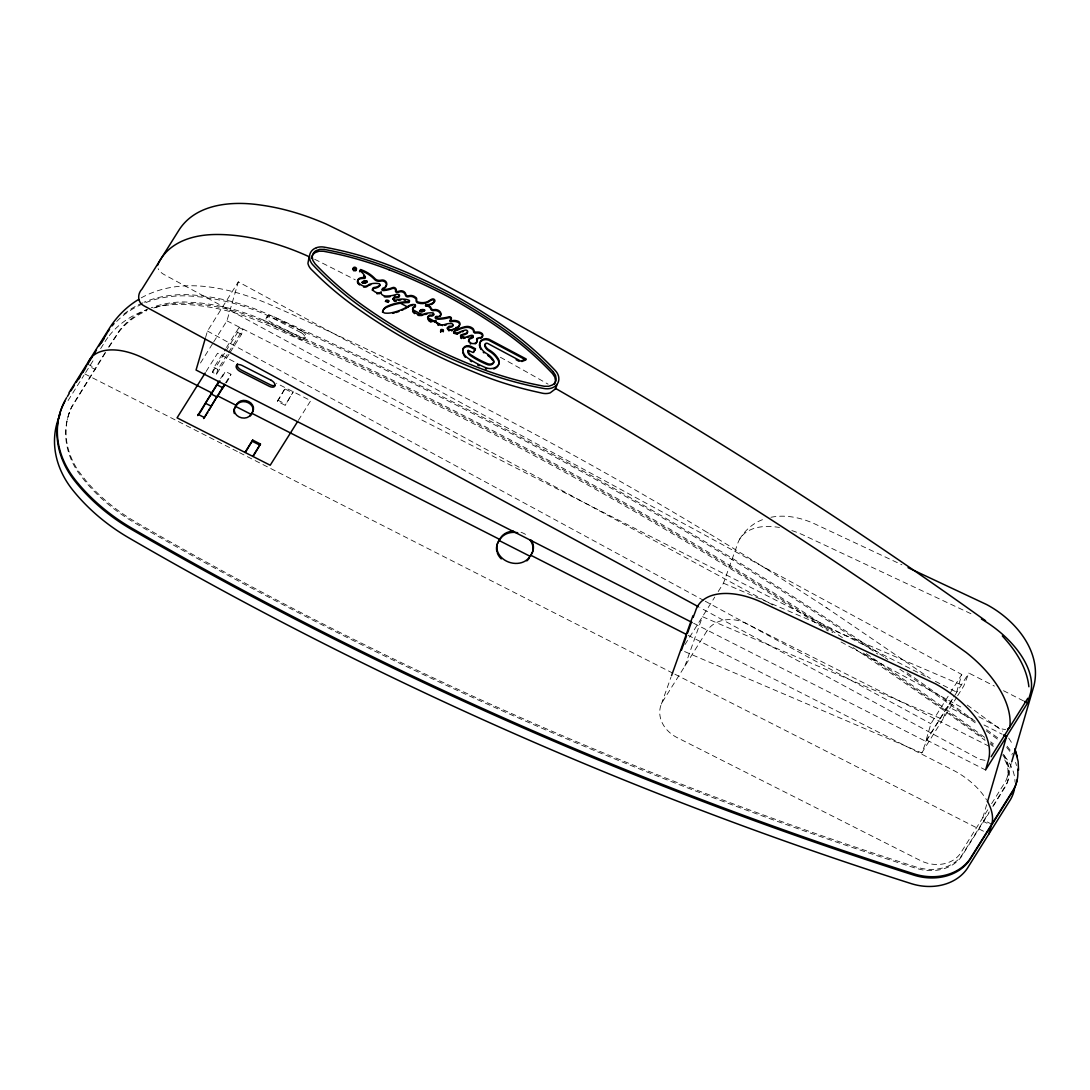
<?xml version="1.0" encoding="UTF-8"?>
<svg xmlns="http://www.w3.org/2000/svg" width="1090" height="1090" viewBox="0 0 1090 1090"><rect width="100%" height="100%" fill="white"/><g stroke="black" fill="none" stroke-linecap="round" stroke-linejoin="round"><path stroke-width="0.75" stroke-dasharray="5 3.75" d="M67.226 419.8L67.58 418.587M69.065 413.505L69.419 412.279M205.56 337.559L207.468 331.06L238.328 281.86L961.775 674.519L956.611 692.164L954.854 694.97M213.695 341.919L226.924 320.841L238.328 281.86M228.968 354.332L216.419 374.32L212.536 372.344L213.967 367.466L225.603 348.909M216.419 374.32L217.85 369.442L227.701 353.746M226.366 382.849A18.666 2.425 -63 0 0 230.576 375.478L230.944 374.265L225.112 371.295L224.758 372.521A18.666 2.425 -63 0 1 221.229 378.789M225.971 350.925L237.62 332.368L239.037 327.491L242.92 329.466L241.503 334.344L229.854 352.901M277.419 401.338L285.485 387.822L277.419 401.338L285.185 405.289L293.251 391.773L285.185 405.289M693.649 623.248L925.751 741.364L930.915 723.719L961.775 674.519M982.839 817.691L986.641 804.693M1007.419 776.516L1011.207 763.531M1007.487 781.98L1007.841 780.753M684.902 666.072L702.45 616.695L942.796 719.427L947.823 706.565L973.438 719.604M718.215 591.557L723.474 583.191L737.521 544.155A67.008 37.728 32.1 0 1 779.5 527.492M661.371 704.086L670.963 677.258M684.561 651.534L921.772 752.945L926.8 740.083L953.954 696.796M957.674 695.693L963.805 685.923L968.833 673.061L994.448 686.101M68.071 400.589L83.916 375.314M85.674 372.507L94.476 358.474M100.648 348.637L104.163 343.023M105.049 352.738L71.954 406.202A88.658 72.362 16.3 0 0 78.371 470.907L86.396 481.262A177.765 145.079 16.3 0 0 136.4 522.437A3253.991 2655.703 16.3 0 0 916.172 867.027L920.996 868.308A40.889 33.368 16.3 0 0 961.38 856.086L989.257 811.887M108.564 347.151L119.519 330.365A88.658 72.362 16.3 0 1 147.191 309.437M105.567 352.56L71.599 407.428A88.658 72.362 16.3 0 0 78.017 472.12L86.042 482.489A177.765 145.079 16.3 0 0 136.046 523.663A3253.991 2655.703 16.3 0 0 915.818 868.24L920.641 869.52A40.889 33.368 16.3 0 0 961.026 857.312L988.902 813.113M109.082 346.974L119.164 331.592A88.658 72.362 16.3 0 1 146.837 310.65M200.478 363.011L212.822 343.336M206.119 371.513L217.564 353.255L235.672 362.48M226.502 347.478L239.037 327.491M212.536 372.344L225.085 352.356M228.6 352.315L242.92 329.466M220.616 378.475L225.112 371.295M225.535 382.876L230.944 374.265M266.491 317.612L267.459 316.073M304.505 338.772L305.472 337.232M298.387 420.318L310.718 400.657L276.438 383.217M739.333 539.754C744.756 530.285 753.449 522.641 763.872 519.194M684.942 644.612L714.713 597.143M706.879 631.028L662.924 701.115A30.738 25.233 20.5 0 0 676.863 737.467L919.674 860.174A30.738 25.084 16.3 0 0 960.849 852.734L988.112 809.271M925.751 741.364L953.968 696.387M954.826 695.406L968.833 673.061M921.772 752.945L956.802 697.096M991.627 803.671L1004.817 782.634A30.738 25.084 16.3 0 0 1002.718 756.787M992.772 806.287L1006.356 784.378A40.889 33.368 16.3 0 0 1003.045 753.64M993.29 806.11L1006.002 785.604A40.889 33.368 16.3 0 0 1002.691 754.852M141.223 297.856C180.708 276.015 228.45 287.324 267.745 303.592C440.687 380.206 608.152 469.163 768.15 570.056M770.957 517.273C785.536 514.357 800.728 517.587 814.107 523.595L901.893 564.784M985.019 760.329L979.406 759.253L699.862 607.525M723.474 583.191L963.805 685.923M970.945 613.711L803.289 535.04A67.008 37.728 32.1 0 0 791.286 530.394M989.121 746.255L747.835 624.311A30.738 25.233 20.5 0 0 706.892 631.028M1003.495 690.706L1024.586 701.442M226.924 320.841L927.794 677.49M935.384 681.359L956.611 692.164M237.62 332.368L241.503 334.344M983.984 724.973L1002.064 734.183M285.13 389.048L292.897 392.986M213.967 367.466L217.85 369.442M277.773 400.125L285.539 404.077M926.8 740.083L985.578 769.99M688.008 635.252L952.755 769.976A54.037 30.425 32.1 0 1 986.464 799.719M87.65 364.169L95.402 368.12L95.048 369.333L88.576 366.049M991.75 824.244L983.984 820.293L983.63 821.519L991.382 825.457M84.788 373.911L238.002 451.873M239.528 452.65L673.375 673.429M674.887 674.192L984.338 831.67M772.865 604.964L163.609 274.285A9.592 5.396 32.1 0 1 158.118 268.685M841.017 641.956L964.01 708.704M978.82 716.743L999.571 728.011A10.287 5.791 32.1 0 0 1005.62 729.401M207.468 331.06L703.718 600.413M705.216 601.217L930.915 723.719M825.961 607.321L930.301 678.539M707.233 532.383L708.296 533.065M767.006 569.348L827.174 608.084M967.239 705.053L1002.582 731.131M1008.713 738.094L1012.842 744.579M883.677 656.643A3263.269 2663.279 16.3 0 0 266.628 313.688A186.499 152.219 16.3 0 0 192.113 294.94A97.446 79.529 16.3 0 0 144.03 302.23M885.053 657.583A3263.269 2663.279 16.3 0 1 887.805 659.464M907.03 672.734A3263.269 2663.279 16.3 0 1 975.591 721.594M986.573 729.632A3263.269 2663.279 16.3 0 1 998.89 738.72M263.317 320.106A177.765 145.079 16.3 0 0 198.339 302.761L184.36 301.93A88.658 72.362 16.3 0 0 151.292 307.762M153.731 307.979A88.658 72.362 16.3 0 1 183.992 303.143L197.985 303.987A177.765 145.079 16.3 0 1 262.949 321.318A3253.991 2655.703 16.3 0 1 832.719 632.622M263.303 320.106A3253.991 2655.703 16.3 0 1 844.178 638.794M866.291 653.673A3253.991 2655.703 16.3 0 1 985.251 737.821M990.701 741.84A3253.991 2655.703 16.3 0 1 993.412 743.857M863.185 653.033A3253.991 2655.703 16.3 0 1 984.897 739.047M990.347 743.067A3253.991 2655.703 16.3 0 1 993.058 745.083M1006.71 747.44A49.69 40.548 16.3 0 1 1012.174 755.002M1015.539 762.387A49.69 40.548 16.3 0 1 1016.466 765.589M116.684 321.496A97.446 79.529 16.3 0 1 191.745 296.153A186.499 152.219 16.3 0 1 266.273 314.915A3263.269 2663.279 16.3 0 1 877.818 654.095M899.822 669.206A3263.269 2663.279 16.3 0 1 976.613 723.815M986.218 730.845A3263.269 2663.279 16.3 0 1 998.535 739.947M105.049 341.62A97.446 79.529 16.3 0 1 108.387 336.783M109.286 335.611A97.446 79.529 16.3 0 1 147.273 309.669M155.216 307.366A97.446 79.529 16.3 0 1 189.251 304.682A186.499 152.219 16.3 0 1 263.78 323.43A3263.269 2663.279 16.3 0 1 828.127 630.974M853.184 647.651A3263.269 2663.279 16.3 0 1 985.101 740.382M990.578 744.429A3263.269 2663.279 16.3 0 1 993.303 746.446M1004.217 755.97A49.69 40.548 16.3 0 1 1015.035 782.184M123.77 314.165A97.446 79.529 16.3 0 1 142.545 302.857M1007.065 746.214A49.69 40.548 16.3 0 1 1012.528 753.79M521.006 532.261A17.576 14.333 16.3 0 1 527.574 535.912M314.656 259.284A174.536 98.277 32.1 0 1 319.07 261.45A2722.575 1532.935 32.1 0 1 355.326 279.817M500.378 357.261A2722.575 1532.935 32.1 0 1 548.106 384.171M301.916 331.019L272.8 316.195A5.491 3.093 32.1 0 0 267.064 316.781A5.491 3.093 32.1 0 0 271.015 322.286L300.132 337.11A5.491 3.093 32.1 0 0 305.868 336.524A5.491 3.093 32.1 0 0 301.916 331.019M300.949 332.559L271.832 317.735A5.491 3.093 32.1 0 0 266.096 318.321A5.491 3.093 32.1 0 0 270.048 323.825L299.164 338.649A5.491 3.093 32.1 0 0 304.914 338.064A5.491 3.093 32.1 0 0 300.949 332.559"/><path stroke-width="1.5" d="M424.664 310.105L424.487 309.86A4.292 3.515 19.7 0 0 420.645 310.023L419.65 310.923L420.685 311.372A4.292 3.515 19.7 0 0 424.582 310.214L424.473 310.555A4.292 3.515 19.7 0 1 420.59 311.713L419.527 311.222L420.522 310.364A4.292 3.515 19.7 0 1 424.378 310.187L424.501 310.527M557.085 384.361L555.696 388.68L550.15 392.877A14.238 11.731 25.6 0 1 542.411 393.218L531.225 390.67A299.845 246.844 23.2 0 1 476.616 373.134L471.575 371.05A465.294 382.181 20.9 0 1 417.497 345.653L412.742 343.037A465.103 380.928 18.6 0 1 362.493 311.999L357.861 308.797A299.409 244.392 16.4 0 1 315.351 273.413L311.427 269.543A14.265 11.527 11.2 0 1 307.939 263.33L309.138 256.845M439.979 316.536A3.692 3.025 19.7 0 0 440.115 313.089A5.409 4.428 19.7 0 0 433.725 310.596A2.316 1.907 19.7 0 1 430.714 308.988A4.278 3.502 19.7 0 0 428.574 306.535A5.505 4.51 19.7 0 0 425.536 305.731L425.863 304.819A12.562 10.3 19.7 0 0 434.556 301.371A1.758 1.444 19.7 0 0 432.308 299.001A12.453 10.219 19.7 0 0 429.623 300.445A12.494 10.246 19.7 0 1 418.328 302.08A2.344 1.921 19.7 0 1 416.612 299.437A2.085 1.717 19.7 0 0 415.467 297.216A5.9 4.837 19.7 0 0 408.777 295.826A2.085 1.703 19.7 0 1 405.766 294.218A4.169 3.42 19.7 0 0 399.744 291.003A8.666 7.112 19.7 0 1 396.528 291.521L395.616 290.294A1.608 1.322 19.7 0 0 395.915 288.768A2.316 1.894 19.7 0 0 392.686 287.597A29.416 24.13 19.7 0 1 383.258 289.681L382.29 289.082L382.767 288.264A6.731 5.518 19.7 0 0 386.759 284.068A3.978 3.256 19.7 0 0 381.309 280.116A6.976 5.723 19.7 0 1 377.985 280.225A4.605 3.774 19.7 0 1 374.974 278.618L374.006 277.623A29.607 24.28 19.7 0 0 362.003 270.034L360.695 269.584L359.904 270.824A14.701 12.058 19.7 0 1 365.409 277.173L365.055 277.541A12.303 10.083 19.7 0 0 359.645 278.154A3.801 3.107 19.7 0 0 358.937 283.168A19.647 16.118 19.7 0 0 361.607 285.212A5.137 4.21 19.7 0 0 368.256 285.021A4.197 3.433 19.7 0 1 369.551 284.245L370.328 284.013A17.685 14.497 19.7 0 1 379.483 283.754L380.056 284.981A10.423 8.543 19.7 0 1 374.374 287.447A2.098 1.717 19.7 0 0 372.875 289.845A5.573 4.578 19.7 0 0 381.159 292.147L381.091 292.665A3.188 2.616 19.7 0 0 382.931 295.267A6.417 5.259 19.7 0 0 386.269 296.058A28.967 23.762 19.7 0 0 395.915 294.559A4.306 3.529 19.7 0 1 399.281 294.722L399.58 295.949A5.477 4.496 19.7 0 1 396.528 296.848A4.946 4.06 19.7 0 0 393.544 297.843A1.73 1.417 19.7 0 0 395.67 300.295A17.263 14.156 19.7 0 1 409.022 300.2L409.649 301.017L408.913 301.617A55.099 45.18 19.7 0 0 386.895 306.413A9.865 8.093 19.7 0 0 382.931 310.609A2.139 1.758 19.7 0 0 384.988 313.103A20.478 16.8 19.7 0 0 391.596 312.762A55.059 45.153 19.7 0 0 408.9 305.745A8.379 6.867 19.7 0 1 415.317 304.696L415.494 306.14A4.197 3.447 19.7 0 0 413.573 311.427A7.875 6.458 19.7 0 0 423.479 314.138A20.601 16.895 19.7 0 1 433.22 312.912L433.97 314.288A3.692 3.038 19.7 0 1 430.877 315.092A2.589 2.126 19.7 0 0 428.193 316.536A4.442 3.652 19.7 0 0 430.523 320.841A4.442 3.652 19.7 0 0 435.728 320.569A2.139 1.758 19.7 0 0 436.163 322.654A7.126 5.845 19.7 0 0 442.649 324.875A12.767 10.464 19.7 0 0 445.796 324.18A10.968 9.006 19.7 0 1 452.405 323.825L453.208 325.079A3.365 2.752 19.7 0 1 450.156 326.21A2.166 1.785 19.7 0 0 447.976 328.158A2.384 1.962 19.7 0 0 449.748 330.025A3.011 2.466 19.7 0 0 452.881 329.316A1.703 1.403 19.7 0 1 455.198 329.166L455.647 330.175L454.462 331.156A1.717 1.403 19.7 0 0 454.339 333.145A1.717 1.403 19.7 0 0 456.683 333.554A32.932 27.005 19.7 0 1 465.362 330.093A1.73 1.431 19.7 0 1 467.092 332.75A10.982 9.006 19.7 0 1 464.19 333.894A10.982 9.006 19.7 0 0 461.302 335.052A1.73 1.431 19.7 0 0 463.018 337.709C465.607 338.118 473.619 332.777 473.264 336.755A34.703 28.463 19.7 0 1 470.417 337.968A3.066 2.521 19.7 0 0 468.904 340.38A3.897 3.188 19.7 0 0 474.572 343.404A6.009 4.932 19.7 0 0 477.107 341.265L476.97 338.459A7.644 6.268 19.7 0 1 480.036 337.6A3.638 2.984 19.7 0 0 482.625 336.047A2.78 2.275 19.7 0 0 481.698 333.186A4.96 4.06 19.7 0 0 478.456 332.069A20.969 17.208 19.7 0 0 475.131 332.191L473.878 331.088A3.474 2.848 19.7 0 0 472.665 328.281A7.085 5.818 19.7 0 0 466.043 326.537A32.918 26.991 19.7 0 0 457.078 329.589L456.737 330.515A32.918 26.991 19.7 0 1 465.716 327.463A7.085 5.818 19.7 0 1 472.338 329.207A3.474 2.848 19.7 0 1 473.55 332.014L474.804 333.104A20.969 17.208 19.7 0 1 478.115 332.995A4.96 4.06 19.7 0 1 481.371 334.112A2.78 2.275 19.7 0 1 482.298 336.974A3.638 2.984 19.7 0 1 482.039 337.382M205.084 339.181L196.064 370.041L692.136 622.485M218.817 381.35L197.753 415.576A18.666 2.425 -63 0 0 205.479 403.273L217.046 384.825A18.666 2.425 -63 0 0 219.894 380.914M203.585 418.533L224.635 384.307M210.588 407.565A18.666 2.425 -63 0 0 211.297 406.229L217.441 395.793L236.121 405.303L235.767 406.516L251.299 414.418L251.654 413.205L499.615 539.386L499.261 540.599L530.312 556.404L531.266 554.865M245.482 452.255L252.703 440.101L260.469 444.052L253.248 456.206M530.312 556.404L530.667 555.178L686.496 634.489M987.595 801.45L1006.588 736.472L1003.577 734.946M988.889 833.986L991.382 825.457M693.145 617.444L695.488 611.177A67.008 37.728 32.1 0 1 761.256 602.062L935.07 683.621A78.085 43.968 32.1 0 1 988.426 760.248L985.578 769.99L1027.611 702.968L1030.459 693.226A78.085 43.968 32.1 0 0 981.409 619.025M1011.683 761.896L1034.001 685.583C1042.067 651.221 1015.117 619.692 986.586 604.528L908.052 567.672M681.441 650.199L686.428 636.165M687.545 633.058L691.414 622.145M359.904 270.824L359.577 271.751L360.695 269.584M380.819 293.074L381.159 292.147M435.21 322A2.139 1.758 19.7 0 1 435.387 321.482L435.728 320.569M440.782 331.987L441.109 331.06A2.943 2.412 19.7 0 0 443.412 330.992L443.289 329.807A3.352 2.752 19.7 0 0 441.014 329.575L441.109 331.06M456.737 330.515L456.765 329.085A2.017 1.649 19.7 0 0 455.279 328.567L456.042 327.586A5.668 4.646 19.7 0 0 459.898 323.812A2.82 2.316 19.7 0 0 458.032 321.209A8.788 7.208 19.7 0 0 451.315 320.882L450.197 320.46L450.524 319.52A1.717 1.403 19.7 0 0 451.219 317.694A1.717 1.403 19.7 0 0 449.012 316.795A40.493 33.218 19.7 0 1 439.352 318.28A6.908 5.654 19.7 0 1 436 317.694L435.469 316.74L436.491 316.373A3.692 3.025 19.7 0 0 440.455 312.162A5.409 4.428 19.7 0 0 434.052 309.669A2.316 1.907 19.7 0 1 431.041 308.061A4.278 3.502 19.7 0 0 428.915 305.609A5.505 4.51 19.7 0 0 425.863 304.819M671.522 675.677L692.968 615.687M476.848 342.042L476.793 342.151A6.009 4.932 19.7 0 1 476.453 342.682M68.956 392.741L109.45 328.185C116.834 316.522 126.794 306.508 138.662 299.423M67.389 396.46L69.147 393.654M70.918 390.847L74.433 385.22M76.191 382.413L83.235 371.186M85.006 368.379L86.764 365.572M87.65 364.169L92.05 357.152M93.808 354.345L96.451 350.122M99.095 345.911L101.738 341.701M103.495 338.895L107.011 333.281M78.48 379.429L80.238 376.622M82.881 372.399L85.524 368.188M101.37 342.928L104.013 338.718M205.233 372.916L177.057 417.838L270.211 465.239L297.516 421.721M217.905 395.684L222.864 387.781A18.666 2.425 -63 0 0 225.071 384.838M250.332 415.958L252.253 412.878A8.788 7.167 16.3 0 0 248.357 402.782A8.788 7.167 16.3 0 0 236.734 404.976L234.8 408.055A8.788 7.167 16.3 0 0 234.35 413.56M244.991 452.405L252.703 440.101M252.744 456.356L260.469 444.052M473.619 352.22L475.185 349.727L470.676 347.315A5.804 4.769 19.7 0 0 462.691 349.958M991.164 756.705L1027.802 698.281M388.367 302.434L388.04 301.385A3.352 2.752 19.7 0 0 385.765 301.153L385.329 301.412M457.187 329.521L457.105 328.158A2.017 1.649 19.7 0 0 455.606 327.64M443.194 331.851L442.962 330.733A3.352 2.752 19.7 0 0 440.687 330.502L440.605 331.905M521.81 361.526L525.83 359.918L488.456 340.053A7.262 5.968 19.7 0 0 479.396 345.189L479.859 347.138M471.153 336.347L472.869 336.251L472.924 337.668A34.703 28.463 19.7 0 1 470.076 338.895A3.066 2.521 19.7 0 0 468.577 341.306A3.897 3.188 19.7 0 0 468.7 341.838M369.66 285.035L369.987 284.94A17.685 14.497 19.7 0 1 370.777 284.735M468.877 337.028L467.351 337.45M465.035 338.064L463.468 338.445M455.279 328.567L455.715 328.499A5.668 4.646 19.7 0 0 457.323 327.981M324.152 249.433L319.765 249.351L315.964 250.7A10.668 8.747 19.7 0 0 312.217 256.654L312.857 260.374L315.119 263.848A296.303 243.016 19.7 0 0 365.191 307.108A462.324 379.197 19.7 0 0 419.718 340.897A462.324 379.197 19.7 0 0 478.633 367.725A296.303 243.016 19.7 0 0 544.21 386.242L548.597 386.323L552.412 384.974A10.668 8.747 19.7 0 0 556.159 379.007L555.519 375.287L553.257 371.826M414.99 305.622L415.167 307.067A4.197 3.447 19.7 0 0 412.524 309.097M360.354 270.511L361.676 270.96A29.607 24.28 19.7 0 1 373.679 278.55L374.647 279.544A4.605 3.774 19.7 0 0 377.658 281.152A6.976 5.723 19.7 0 0 380.969 281.043A3.978 3.256 19.7 0 1 386.432 284.994A6.731 5.518 19.7 0 1 385.506 287.256M468.618 351.212L467.869 351.798A5.505 4.51 19.7 0 0 469.899 355.258L470.335 355.572A78.984 64.787 19.7 0 0 485.704 363.937L487.761 364.755A5.218 4.278 19.7 0 0 493.075 363.61L493.47 363.093A2.057 1.69 19.7 0 0 493.498 361.757L493.416 361.594M408.695 301.113L409.322 301.944L408.587 302.543A55.099 45.18 19.7 0 0 386.569 307.339A9.865 8.093 19.7 0 0 382.604 311.536A2.139 1.758 19.7 0 0 382.563 312.353M1024.586 701.442L1027.611 702.968M217.046 384.825L222.864 387.781M217.087 397.005L211.256 394.049L211.61 392.822L144.153 358.501A54.037 30.425 32.1 0 0 88.072 362.888M205.479 403.273L211.297 406.229M252.349 441.327L260.101 445.265M198.108 414.35L203.939 417.32M433.234 313.934L433.629 315.214A3.692 3.038 19.7 0 1 430.55 316.018A2.589 2.126 19.7 0 0 427.866 317.463M516.156 359.741L519.031 361.281M698.363 606.721L143.771 305.704C137.463 302.557 137.177 293.878 141.986 289.082L178.624 230.644C195.478 203.38 232.456 200.751 261.028 205.111C283.495 208.204 305.309 214.975 326.074 224.009C386.936 253.411 446.464 285.539 505.828 317.871C671.467 409.377 831.738 510.542 985.578 620.741M1002.323 635.961C1015.362 650.062 1026.78 667.216 1028.878 686.755M379.688 284.967L379.729 285.907A10.423 8.543 19.7 0 1 374.047 288.373A2.098 1.717 19.7 0 0 372.412 290.499M455.102 330.297L454.135 332.082A1.717 1.403 19.7 0 0 453.604 333.009M399.294 295.894L399.24 296.875A5.477 4.496 19.7 0 1 396.201 297.774A4.946 4.06 19.7 0 0 393.204 298.769A1.73 1.417 19.7 0 0 392.972 299.028M452.854 325.31L452.8 326.114A3.365 2.752 19.7 0 1 449.829 327.136A2.166 1.785 19.7 0 0 447.636 329.085A2.384 1.962 19.7 0 0 447.813 329.616M1015.853 752.168L1014.817 748.857L1018.142 761.433L1018.55 770.085M1016.207 753.245L1017.311 756.773M476.943 341.674L476.643 339.385A7.644 6.268 19.7 0 1 477.842 338.881M324.152 249.419A296.303 243.016 19.7 0 1 389.743 267.949A462.324 379.197 19.7 0 1 448.658 294.777A462.324 379.197 19.7 0 1 503.199 328.553A296.303 243.016 19.7 0 1 553.27 371.813M311.563 258.507A10.668 8.747 19.7 0 1 315.296 252.539L319.111 251.191L323.498 251.272A296.303 243.016 19.7 0 1 389.076 269.802M389.076 269.789A462.324 379.197 19.7 0 1 447.99 296.616A462.324 379.197 19.7 0 1 502.531 330.406A296.303 243.016 19.7 0 1 552.603 373.666L554.851 377.14L555.491 380.86A10.668 8.747 19.7 0 1 554.401 384.252M483.946 352.887A13.816 11.322 19.7 0 1 483.252 352.274M480.976 349.481A13.816 11.322 19.7 0 1 480.172 347.942M487.761 355.449A17.576 14.415 19.7 0 1 488.47 355.967M489.151 356.512A17.576 14.415 19.7 0 1 491.576 358.91M492.094 359.564A17.576 14.415 19.7 0 1 492.571 360.231M465.362 357.261A10.859 8.897 19.7 0 1 464.803 356.634M464.299 355.967A10.859 8.897 19.7 0 1 463.85 355.272M463.155 353.828A10.859 8.897 19.7 0 1 462.732 352.329M479.164 365.763A84.543 69.338 19.7 0 1 477.624 365M471.657 361.676A84.543 69.338 19.7 0 1 470.212 360.776M493.716 368.979A10.573 8.679 19.7 0 0 498.007 365.858A7.412 6.077 19.7 0 0 498.13 360.136A22.972 18.843 19.7 0 0 488.797 350.857A8.461 6.935 19.7 0 1 484.709 345.857A1.894 1.553 19.7 0 1 485.663 344.195M486.59 369.006A10.573 8.679 19.7 0 1 485.418 368.584M379.933 293.483A5.573 4.578 19.7 0 1 378.939 293.728M377.889 293.796A5.573 4.578 19.7 0 1 376.827 293.673M384.239 296.766A6.417 5.259 19.7 0 0 385.928 296.971A28.967 23.762 19.7 0 0 390.084 296.725M394.825 295.717A28.967 23.762 19.7 0 1 394.062 295.935M394.171 301.276A1.73 1.417 19.7 0 0 395.343 301.222A17.263 14.156 19.7 0 1 396.351 300.84M398.463 300.295A17.263 14.156 19.7 0 1 400.698 300.009M404.131 300.091A17.263 14.156 19.7 0 1 405.289 300.241M404.635 308.974A55.059 45.153 19.7 0 0 408.573 306.672A8.379 6.867 19.7 0 1 409.486 306.167M403.259 309.669A55.059 45.153 19.7 0 1 401.856 310.309M398.954 311.495A55.059 45.153 19.7 0 1 395.943 312.503M394.403 312.939A55.059 45.153 19.7 0 1 392.85 313.334M410.494 305.786A8.379 6.867 19.7 0 1 412.688 305.418M413.233 312.353A4.197 3.447 19.7 0 1 412.606 311.304M422.334 315.323A7.875 6.458 19.7 0 1 420.577 315.569M419.664 315.555A7.875 6.458 19.7 0 1 417.838 315.242M414.527 313.593A7.875 6.458 19.7 0 1 413.846 313.007M424.664 314.56A20.601 16.895 19.7 0 1 427.035 314.029M435.387 321.482A4.442 3.652 19.7 0 1 434.692 321.945M431.081 322.149A4.442 3.652 19.7 0 1 430.196 321.768M429.392 321.25A4.442 3.652 19.7 0 1 428.738 320.596M428.22 319.861A4.442 3.652 19.7 0 1 427.784 318.266M438.848 325.379A7.126 5.845 19.7 0 1 437.744 324.915M444.706 325.338A12.767 10.464 19.7 0 0 445.456 325.093A10.968 9.006 19.7 0 1 446.491 324.779M449.121 330.842A2.384 1.962 19.7 0 1 448.576 330.529M451.71 330.856A3.011 2.466 19.7 0 0 452.554 330.243A1.703 1.403 19.7 0 1 452.841 329.998M457.01 334.099A32.932 27.005 19.7 0 1 458.372 333.377M459.067 333.05A32.932 27.005 19.7 0 1 460.498 332.436M461.969 331.891A32.932 27.005 19.7 0 1 463.482 331.415M467.133 331.851A1.73 1.431 19.7 0 1 466.752 333.663A10.982 9.006 19.7 0 1 463.863 334.821A10.982 9.006 19.7 0 0 460.975 335.979A1.73 1.431 19.7 0 0 460.498 336.469M461.506 338.527A1.73 1.431 19.7 0 1 460.593 337.791M470.648 344.018A3.897 3.188 19.7 0 1 470.117 343.677M475.853 343.364A6.009 4.932 19.7 0 1 475.104 343.909M481.276 338.05A3.638 2.984 19.7 0 1 480.268 338.445M457.786 327.709A5.668 4.646 19.7 0 0 459.558 324.725A2.82 2.316 19.7 0 0 457.705 322.136A8.788 7.208 19.7 0 0 450.988 321.809L449.857 321.373L450.197 320.446A1.717 1.403 19.7 0 0 450.879 318.621A1.717 1.403 19.7 0 0 448.685 317.721A40.493 33.218 19.7 0 1 439.025 319.207A6.908 5.654 19.7 0 1 435.673 318.607L435.142 317.667L436.15 317.285A3.692 3.025 19.7 0 0 436.858 317.463M432.512 303.769A12.562 10.3 19.7 0 0 434.229 302.298A1.758 1.444 19.7 0 0 431.967 299.927A12.453 10.219 19.7 0 0 429.296 301.371A12.494 10.246 19.7 0 1 418.001 303.006A2.344 1.921 19.7 0 1 416.271 300.35A2.085 1.717 19.7 0 0 415.127 298.142A5.9 4.837 19.7 0 0 408.437 296.752A2.085 1.703 19.7 0 1 405.425 295.145A4.169 3.42 19.7 0 0 399.403 291.929A8.666 7.112 19.7 0 1 396.201 292.447L395.384 291.098A1.608 1.322 19.7 0 0 395.575 289.695A2.316 1.894 19.7 0 0 392.345 288.523A29.416 24.13 19.7 0 1 382.931 290.608L381.963 290.008L382.44 289.177A6.731 5.518 19.7 0 0 382.971 289.027M431.858 304.178A12.562 10.3 19.7 0 1 431.163 304.546M428.888 305.364A12.562 10.3 19.7 0 1 425.536 305.731M385.179 287.637A6.731 5.518 19.7 0 1 384.402 288.305M363.719 275.729A14.701 12.058 19.7 0 1 364.101 276.301M364.469 276.901A14.701 12.058 19.7 0 1 365.068 278.1L364.714 278.468A12.303 10.083 19.7 0 0 359.319 279.067A3.801 3.107 19.7 0 0 357.779 283.046M358.61 284.095A3.801 3.107 19.7 0 1 358.147 283.591M359.673 284.981A19.647 16.118 19.7 0 1 359.237 284.64M367.507 286.275A5.137 4.21 19.7 0 0 367.916 285.934A4.197 3.433 19.7 0 1 368.979 285.267M367.044 286.575A5.137 4.21 19.7 0 1 363.57 287.052M352.901 269.857A1.717 1.403 19.7 0 1 353.828 268.181A1.717 1.403 19.7 0 1 355.98 269.053A1.717 1.403 19.7 0 1 355.422 270.879M354.168 270.947A1.717 1.403 19.7 0 1 353.746 270.77M64.828 401.461A97.446 79.529 16.3 0 0 75.374 481.712A186.499 152.219 16.3 0 0 131.672 529.522A3263.269 2663.279 16.3 0 0 913.761 875.106A49.69 40.548 16.3 0 0 971.135 857.748L1011.643 793.179A49.69 40.548 16.3 0 0 1017.025 780.018M60.4 413.887A97.446 79.529 16.3 0 0 72.88 490.241A186.499 152.219 16.3 0 0 129.179 538.051A3263.269 2663.279 16.3 0 0 911.267 883.636A49.69 40.548 16.3 0 0 968.642 866.277L1009.149 801.695A49.69 40.548 16.3 0 0 1014.531 788.547M987.213 800.986A54.037 30.425 32.1 0 1 991.75 824.244M66.626 397.7A97.446 79.529 16.3 0 0 75.728 480.499A186.499 152.219 16.3 0 0 132.026 528.309A3263.269 2663.279 16.3 0 0 914.115 873.894A49.69 40.548 16.3 0 0 971.49 856.536L1011.997 791.953A49.69 40.548 16.3 0 0 1017.678 769.213M529.345 557.944A17.576 14.333 16.3 0 1 526.824 560.86M501.264 558.898A17.576 14.333 16.3 0 1 497.381 553.148M496.972 551.894A17.576 14.333 16.3 0 1 498.294 542.139L500.215 539.059A17.576 14.333 16.3 0 1 517.696 532.71M209.866 408.859A18.666 2.425 -63 0 1 209.157 410.126M207.754 412.497A18.666 2.425 -63 0 1 207.086 413.601M206.419 414.636A18.666 2.425 -63 0 1 205.792 415.59M205.179 416.462A18.666 2.425 -63 0 1 204.075 417.947M107.896 331.878A97.446 79.529 16.3 0 1 109.504 329.425M112.134 325.869A97.446 79.529 16.3 0 1 114.014 323.58M513.526 531.143A17.576 14.333 16.3 0 0 500.582 537.847L498.648 540.926A17.576 14.333 16.3 0 0 506.455 561.118A17.576 14.333 16.3 0 0 529.699 556.718L531.634 553.652A17.576 14.333 16.3 0 0 531.321 540.204M530.19 540.259A17.576 14.333 16.3 0 1 531.879 553.761M237.552 363.747A5.491 3.093 32.1 0 0 241.122 369.96L270.238 384.77A5.491 3.093 32.1 0 0 274.884 385.383M157.56 265.47A9.592 5.396 32.1 0 1 157.778 264.802A134.642 75.809 32.1 0 1 215.439 234.5A174.536 98.277 32.1 0 1 308.743 256.531M393 299.314A2722.575 1532.935 32.1 0 1 396.011 300.894M399.008 302.461A2722.575 1532.935 32.1 0 1 408.028 307.216M412.538 309.601A2722.575 1532.935 32.1 0 1 423.043 315.173M427.539 317.572A2722.575 1532.935 32.1 0 1 442.526 325.61M447.023 328.022A2722.575 1532.935 32.1 0 1 451.519 330.447M454.503 332.069A2722.575 1532.935 32.1 0 1 457.5 333.69M460.484 335.325A2722.575 1532.935 32.1 0 1 464.967 337.764M555.314 388.285A2722.575 1532.935 32.1 0 1 966.19 652.46A98.127 55.249 32.1 0 1 1009.967 725.954A10.287 5.791 32.1 0 1 1007.555 729.019M388.844 301.072L388.49 301.658A2.943 2.412 19.7 0 1 386.187 301.726L386.092 300.227A3.352 2.752 19.7 0 1 388.34 300.445L388.844 301.072M362.166 282.569L362.343 282.8A4.292 3.515 19.7 0 0 365.423 282.95L365.818 282.814A4.292 3.515 19.7 0 0 367.112 281.901L367.085 281.574A4.292 3.515 19.7 0 0 363.529 281.52L363.161 281.711A4.292 3.515 19.7 0 0 362.248 282.446L362.166 282.569M362.289 282.228L362.452 282.474A4.292 3.515 19.7 0 0 365.531 282.623L365.927 282.487A4.292 3.515 19.7 0 0 367.221 281.561L367.207 281.247A4.292 3.515 19.7 0 0 363.651 281.193L363.283 281.37A4.292 3.515 19.7 0 0 362.357 282.106L362.302 282.201M468.209 350.421L468.196 350.871A5.505 4.51 19.7 0 0 470.24 354.332L470.662 354.645A78.984 64.787 19.7 0 0 486.031 363.011L488.102 363.842A5.218 4.278 19.7 0 0 493.402 362.684L493.797 362.166A2.057 1.69 19.7 0 0 493.825 360.831L493.743 360.667A17.576 14.415 19.7 0 0 487.353 354.046L485.799 353.092A13.816 11.322 19.7 0 1 480.186 346.225L479.723 344.263A7.262 5.968 19.7 0 1 488.783 339.126L526.17 358.992L520.802 361.131L487.68 343.432A1.894 1.553 19.7 0 0 485.05 344.93A8.461 6.935 19.7 0 0 489.124 349.931A22.972 18.843 19.7 0 1 498.471 359.209A7.412 6.077 19.7 0 1 498.334 364.932A10.573 8.679 19.7 0 1 485.758 367.657A84.543 69.338 19.7 0 1 467.692 358.01A10.859 8.897 19.7 0 1 462.923 349.904A5.804 4.769 19.7 0 1 471.003 346.388L475.526 348.8L473.169 352.547L468.209 350.421M237.089 403.763L235.167 406.843A8.788 7.167 16.3 0 0 239.064 416.939A8.788 7.167 16.3 0 0 250.686 414.745L252.621 411.666A8.788 7.167 16.3 0 0 248.711 401.556A8.788 7.167 16.3 0 0 237.089 403.763M316.468 247.689L314.22 248.738A13.434 11.009 19.7 0 0 309.519 256.245L309.642 258.562A14.211 11.663 19.7 0 0 313.034 265.074A299.314 245.495 19.7 0 0 363.638 308.811A465.171 381.514 19.7 0 0 418.519 342.819A465.171 381.514 19.7 0 0 477.802 369.81A299.314 245.495 19.7 0 0 544.101 388.531A14.211 11.663 19.7 0 0 551.908 387.986L554.156 386.923A13.434 11.009 19.7 0 0 558.857 379.429L558.734 377.099A14.211 11.663 19.7 0 0 555.341 370.586A299.314 245.495 19.7 0 0 504.738 326.85A465.171 381.514 19.7 0 0 449.857 292.856A465.171 381.514 19.7 0 0 390.574 265.851A299.314 245.495 19.7 0 0 324.275 247.144A14.211 11.663 19.7 0 0 316.468 247.689M271.056 380.219L241.939 365.409A5.491 3.093 32.1 0 0 236.203 365.981A5.491 3.093 32.1 0 0 240.154 371.499L269.271 386.31A5.491 3.093 32.1 0 0 275.007 385.737A5.491 3.093 32.1 0 0 271.056 380.219M353.433 269.284A1.717 1.403 19.7 0 0 356.335 269.462A1.717 1.403 19.7 0 0 354.727 267.214A1.717 1.403 19.7 0 0 353.433 269.284"/></g></svg>
